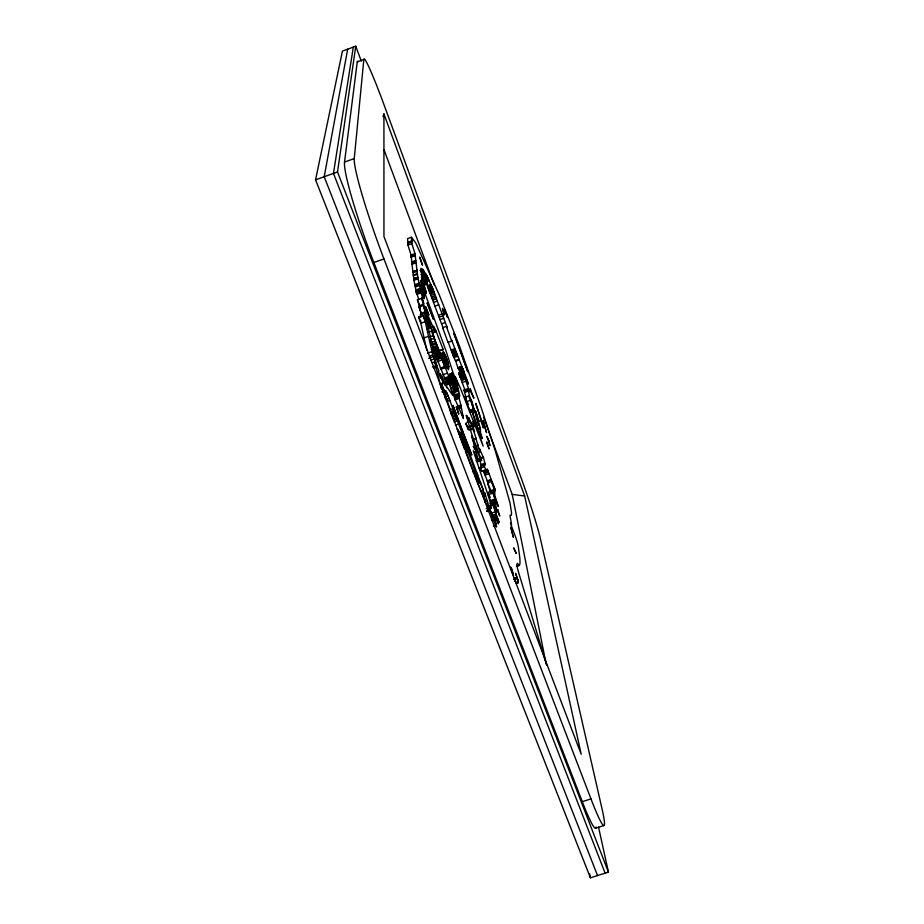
<?xml version="1.0" encoding="UTF-8"?>
<svg xmlns="http://www.w3.org/2000/svg" width="924" height="924" viewBox="0 0 924 924"><rect width="100%" height="100%" fill="white"/><g stroke="black" fill="none" stroke-linecap="round" stroke-linejoin="round"><path stroke-width="1.39" d="M455.243 399.538L454.677 397.563L458.824 396.142L459.401 398.105L454.562 399.653L458.731 398.209C459.367 395.634 466.146 431.277 462 413.513L463.028 417.567L454.862 398.925L449.399 382.49L449.006 381.97L452.598 395.287L447.043 387.075L446.835 387.78L442.099 376.253L440.736 374.913L443.532 383.703L439.87 373.331L441.233 378.424L440.332 377.5L438.299 371.055L438.992 370.79C433.714 361.099 435.25 350.173 430.469 340.275L431.67 342.019L426.507 320.951L425.179 319.311L425.052 320.293L423.111 315.5L418.688 317.059L420.859 323.25L426.819 350.392M495.414 501.767L491.279 503.164L488.357 494.698L488.172 492.365L492.284 490.967C495.149 497.528 495.483 504.319 496.858 511.088L494.294 504.827L496.477 512.855L492.261 502.575L490.124 503.303M449.399 382.49L444.687 383.957L449.052 381.982M435.666 343.058L431.346 344.571L431.67 345.518L435.989 344.017L421.667 298.29L423.758 303.892L417.856 277.674L414.968 253.603L411.861 243.636L411.434 237.249L407.576 238.611L407.934 245.022L411.03 255.001C412.832 269.577 413.432 285.25 418.768 299.341M449.133 377.489L451.224 376.773C450.207 361.885 462.508 400.577 458.824 396.142M432.663 332.617L435.782 331.531L435.25 329.163L443.023 349.156L442.457 349.757L447.262 360.452L448.81 366.505L448.556 369.796L444.71 364.403L435.747 342.007L436.937 346.766L450.877 381.577M546.8 665.396L518.075 570.686L516.585 564.737L517.509 563.328C522.291 571.529 518.687 549.295 518.814 550.704C518.179 540.759 513.259 532.039 510.418 522.88L511.573 524.578L510.06 516.042L510.163 515.142L511.422 515.292L511.549 512.751L509.99 502.922L495.507 451.513L481.462 408.385L459.39 345.749L439.27 294.895L415.696 242.827L411.434 237.249M582.293 801.662L590.967 798.902L383.957 258.928A84.165 7.346 70.4 0 1 354.25 158.558L363.837 59.471L357.265 61.873L344.525 162.07A84.119 7.935 70.3 0 0 373.862 262.497L582.293 801.662A73.851 5.66 72.2 0 0 596.13 827.107M495.218 519.623L497.366 518.895L498.44 523.85L496.685 519.011C495.31 520.686 495.772 523.527 496.638 527.027L494.005 518.041L490.656 511.503L489.108 505.324L490.321 508.558L489.893 506.052L491.279 508.339L491.372 507.576L489.639 499.93L473.296 450.762L478.251 459.863L476.137 460.579M608.442 872.129L337.514 171.945L355.763 46.2L342.434 51.086L315.558 179.845L590.413 877.8L608.442 872.129L598.544 827.188M353.303 47.101L333.46 173.4L605.128 873.168M469.415 411.688L471.979 410.81L479.591 432.998L482.328 438.553L480.596 432.906L480.33 427.789L478.47 422.545L478.782 425.514C475.71 416.978 476.657 416.562 471.009 399.11L473.642 409.505L469.877 410.799L464.968 397.193L468.745 395.888L470.304 398.856L467.763 388.727L464.033 390.009L466.239 398.856M347.69 49.157L324.209 176.727L597.528 875.559M469.323 430.168L473.342 428.794L471.205 422.245L472.014 426.461L468.838 417.671L470.004 422.118L467.082 415.916L468.826 421.61L466.782 422.314M477.489 452.494L480.203 451.57L479.337 448.463L483.495 457.646L485.031 463.952L484.384 466.77L486.163 469.969L487.237 469.288L487.618 470.004L495.426 490.39L491.591 481.519L487.572 482.882L490.505 492.423M486.324 470.073C478.216 475.028 482.062 464.044 479.845 460.406M513.525 578.84L514.633 579.544L514.529 581.184M383.01 116.597L383.922 113.964L524.659 496.003L581.184 754.238L383.945 236.521L383.922 113.964M518.11 582.744L517.602 583.333L515.707 581.739L514.287 578.193C517.013 575.352 520.281 584.303 515.938 583.46M420.778 320.859L420.628 321.841L418.688 317.059M475.028 446.546L478.031 445.183L475.768 438.288L473.065 439.212M482.247 471.459L482.906 470.651M438.311 351.201L443.023 349.156M491.279 508.339L489.015 509.078M494.479 526.923L495.911 525.375L493.693 526.114M422.395 280.596L425.005 279.672L420.859 268.295L422.742 269.346L426.761 275.56L432.871 289.085L447.17 327.57L446.361 326.403L442.642 327.697L447.99 342.4L451.697 341.118L451.605 340.159L467.532 381.185L468.341 384.141L464.044 373.55L462.358 371.54L469.704 391.637L467.763 388.727M344.525 162.07L354.25 158.57M315.558 179.845L337.514 171.945M408.189 242.157L412.081 240.783M408.269 242.92L412.162 241.534M408.258 243.07L412.162 241.695M407.934 245.022L411.861 243.636M373.862 262.497L383.957 258.928M411.03 255.001L414.968 253.603M410.637 256.41L414.61 255.001M410.626 256.699L414.599 255.29M410.695 257.299L414.68 255.902M411.665 261.977L415.673 260.568M411.746 262.404L415.754 260.984M411.573 263.698L415.592 262.277M411.665 264.345L415.708 262.924M413.259 271.517L417.325 270.074M413.294 271.725L417.359 270.293M413.386 272.626L417.463 271.182M420.27 270.385L422.846 269.485M420.385 270.559L422.949 269.658M420.512 270.767L423.077 269.866M420.651 271.021L423.215 270.12M420.801 271.31L423.365 270.409M421.021 271.725L423.585 270.824M421.228 272.106L423.793 271.206M413.294 274.994L417.405 273.539M421.436 272.441L423.989 271.541M421.621 272.742L424.174 271.841M413.386 275.745L417.498 274.301M421.968 273.273L424.52 272.372M423.204 274.867L425.745 273.978M413.663 278.667L417.798 277.212M413.675 278.805L417.81 277.339M423.515 275.306L426.056 274.416M413.721 279.129L417.856 277.674M413.802 279.556L417.937 278.089M424.047 276.114L426.576 275.225M424.243 276.449L426.761 275.56M413.975 280.307L418.122 278.852M424.439 276.807L426.969 275.918M424.659 277.212L427.177 276.322M424.89 277.65L427.408 276.773M421.725 279.314L424.324 278.39L425.005 279.672M425.132 278.147L427.65 277.258M425.387 278.69L427.904 277.801M422.314 280.446L424.913 279.522M425.664 279.291L428.182 278.401M425.964 279.949L428.47 279.06M422.199 281.843L426.068 280.48L424.128 274.497L427.408 284.188L423.538 285.551M415.095 284.604L419.253 283.137M425.017 281.104L428.782 279.776M415.269 285.377L419.438 283.911M426.611 281.45L429.117 280.561M415.35 285.805L419.519 284.338M426.911 282.86L426.542 281.843L422.672 283.206L423.03 284.222L426.911 282.86L427.408 284.188M415.407 286.151L419.577 284.684M415.523 286.948L419.692 285.481M423.284 284.892L427.154 283.529M421.182 286.128L423.862 285.181L426.495 293.243L421.425 277.269L423.804 282.675L421.136 274.093L422.892 276.796L421.552 272.13L424.324 278.39M430.907 284.396L427.165 285.712L443 327.593M415.765 289.94L419.958 288.461M415.881 290.748L420.085 289.27M427.662 286.833L431.404 285.516M420.501 289.443L423.227 288.484L420.489 280.446L421.979 290.101L424.428 296.142L423.227 288.484M415.996 291.372L420.201 289.893M428.008 287.641L431.751 286.325M416.147 292.1L420.362 290.621M416.239 292.492L420.455 291.014M428.366 288.496L432.109 287.179M416.343 292.931L420.559 291.441M416.458 293.382L420.674 291.903M421.159 291.661L423.885 290.702M421.91 291.695L423.954 290.979M428.748 289.408L432.478 288.103M416.585 293.878L420.801 292.388M428.932 289.893L432.675 288.588M416.724 294.398L420.951 292.92M429.129 290.39L432.871 289.085M429.337 290.91L433.067 289.605M429.533 291.441L433.275 290.136M429.752 291.996L433.483 290.69M429.96 292.573L433.691 291.256M430.18 293.162L433.91 291.857M430.399 293.774L434.141 292.469M420.143 308.062L417.405 299.792L422.973 297.863M430.988 295.414L434.719 294.109M431.566 297.02L435.296 295.703M432.143 298.591L435.874 297.285M432.721 300.138L436.451 298.833M419.115 305.775L423.388 304.273M419.034 306.999L423.331 305.498L425.802 312.659L421.506 314.16L419.034 306.999L421.506 314.16M433.575 302.414L437.306 301.108M434.996 306.087L438.715 304.781M420.801 313.352L425.121 311.838L425.802 312.659M427.385 329.106L429.568 328.355L427.061 318.872L424.601 313.271L420.258 314.784L420.859 317.475M423.342 318.064L425.525 317.302L424.601 313.271M425.156 317.521L427.304 316.77M438.577 315.234L442.284 313.941M420.859 323.25L425.283 321.702L423.111 315.5M439.235 317.175L442.931 315.881M440.067 319.565L443.774 318.272M441.591 323.816L445.299 322.522M430.861 327.627L432.963 326.888L427.362 314.16L435.989 344.017M431.739 330.861L433.853 330.122L435.146 331.947L432.005 333.044M428.482 332.19L431.716 331.069M423.977 337.884L428.482 336.324L425.283 321.702M428.863 337.098L433.171 335.597M429.764 339.87L434.084 338.369M430.7 342.677L435.019 341.175M436.659 345.761L432.34 347.262L446.627 383.044M432.617 348.267L436.937 346.766M432.871 349.122L437.202 347.62M433.079 349.746L437.399 348.244M433.31 350.415L437.63 348.914M427.454 353.176L432.016 351.582L428.482 336.324M433.552 351.155L437.872 349.653M433.795 351.871L438.115 350.369M434.037 352.587L442.457 349.757M434.28 353.291L438.6 351.79M434.523 353.984L438.854 352.483M429.256 356.202L432.686 355.001L432.016 351.582M434.777 354.666L439.096 353.164M435.019 355.336L439.339 353.834M439.836 353.765L443.959 352.333M447.99 342.4L447.909 341.441L451.097 350.011L454.793 348.741M428.69 358.246L433.264 356.652L436.775 365.696L434.523 362.012L432.224 362.809M435.262 355.994L439.581 354.504M444.305 353.003L440.182 354.446L441.014 356.248L445.125 354.816M440.436 354.966L444.559 353.534M451.617 351.478L455.301 350.196M435.758 357.299L440.078 355.798M440.713 355.567L444.837 354.135M451.097 350.011L451.801 351.998L455.486 350.716M451.801 351.998L455.671 351.224M430.688 360.187L434.118 358.997M445.287 355.197C438.23 353.649 442.538 364.645 446.823 359.182M451.975 352.506L455.844 351.709M436.243 358.57L440.563 357.068M441.337 357.022L445.449 355.601M452.148 352.98L456.017 352.171M441.51 357.461L445.622 356.029M452.321 353.453L456.179 352.622M441.684 357.911L445.807 356.491M436.729 359.806L441.037 358.304M452.494 353.904L456.341 353.049M441.88 358.408L445.992 356.976M452.656 354.331L456.502 353.465M442.053 358.847L446.177 357.426M452.818 354.747L456.664 353.869M442.226 359.297L446.35 357.865M442.4 359.736L446.511 358.316M452.979 355.151L453.28 355.902L456.964 354.62M437.445 361.596L441.753 360.094M442.561 360.175L446.673 358.743M453.28 355.902L453.58 356.606L457.264 355.324M442.862 361.041L446.973 359.609M447.124 360.037C440.956 359.713 442.977 366.17 447.747 362.035M453.58 356.606L453.996 357.576L457.68 356.294M443.139 361.873L447.262 360.452M443.277 362.277L447.389 360.857M443.404 362.682L447.516 361.261M443.52 363.074L447.632 361.654M432.432 367.013L435.885 365.812L434.523 362.012M443.843 364.206L447.967 362.774M453.996 357.576L455.37 360.522L459.043 359.251M433.783 368.214L436.093 367.417L435.885 365.812M448.152 363.478L444.028 364.899L444.201 365.558L448.325 364.125M455.37 360.522L455.717 361.238L459.378 359.967M444.398 366.435L448.533 365.003M440.182 368.122L444.467 366.643M444.594 367.394L448.718 365.973M440.679 369.311L444.975 367.821M445.703 367.579L448.81 366.505M445.726 367.729L448.821 366.655M455.717 361.238L457.969 367.833L461.63 366.562M457.969 367.833L461.734 366.689M458.073 367.96L461.85 366.874M458.188 368.133L461.977 367.094M458.327 368.364L462.127 367.371M458.466 368.63L462.289 367.683M443.093 374.705L447.366 373.227M458.627 368.942L462.45 368.029M458.801 369.288L462.635 368.422M458.985 369.681L462.82 368.849M450.046 373.885L452.102 373.181M459.17 370.108L463.028 369.311M450.15 373.966L452.194 373.25M450.346 374.405L452.39 373.689M459.378 370.57L463.236 369.808M459.586 371.067L463.455 370.328M450.069 375.594L452.795 374.659M459.806 371.587L460.037 372.141L463.675 370.882M462.416 371.517L458.651 372.822L465.061 390.309M444.536 377.962L448.798 376.484M463.917 371.46L460.267 372.719L460.037 372.141M458.824 373.354L462.52 372.072M448.891 377.269L453.245 375.722M458.974 373.85L462.681 372.568M445.033 379.129L449.295 377.65M459.136 374.324L462.843 373.042M459.286 374.763L462.993 373.481M453.719 376.877L449.63 378.297L451.744 383.853L449.618 384.592M459.436 375.179L463.132 373.897M445.541 380.353L449.803 378.886M459.575 375.571L463.282 374.289M459.713 375.929L463.409 374.659M445.807 381L454.215 378.112M459.84 376.276L463.548 374.994M459.979 376.599L463.675 375.317M446.073 381.658L450.323 380.191M460.094 376.9L463.802 375.618M460.221 377.177L463.917 375.895M446.35 382.34L454.724 379.394M460.337 377.442L464.033 376.16M460.452 377.685L464.148 376.403M444.64 383.645L454.978 380.053M460.66 378.124L464.356 376.853M444.652 383.783L449.237 382.19M444.733 384.176L449.064 382.686M460.961 378.69L464.657 377.419M444.791 384.43L455.232 380.723M449.203 383.241C443.508 384.534 444.074 386.451 449.411 383.968M451.155 382.132L451.409 382.802L455.486 381.393M444.952 385.077L449.295 383.576M449.318 383.807L451.443 383.067M461.573 379.729L465.257 378.459M451.409 382.802L451.663 383.483L455.74 382.074M461.734 379.995L465.419 378.724M461.885 380.272L465.569 379.002M451.663 383.483L451.917 384.165L455.994 382.755M451.917 384.165L452.159 384.846L456.237 383.437M452.159 384.846L452.402 385.527L456.479 384.118M462.208 382.536L465.892 381.266M452.402 385.527L452.644 386.197L456.722 384.788M455.532 397.932L452.876 386.867L456.953 385.458M453.107 387.537L457.184 386.128M453.314 388.184L457.392 386.786M453.522 388.831L457.599 387.422M453.719 389.466L457.807 388.057M453.915 390.078L457.992 388.669M454.088 390.679L458.165 389.27M454.25 391.268L458.327 389.859M454.4 391.834L458.477 390.425M454.539 392.365L458.616 390.956M445.495 396.823L447.77 396.038L447.02 392.943L483.125 489.593L478.551 479.025L477.35 478.366L478.724 482.929C471.679 460.487 474.058 468.803 460.81 432.813L463.444 443.37L460.66 437.26L459.54 432.074L457.23 428.932L459.182 434.73M464.345 390.944L468.064 389.662M455.047 394.744L459.147 393.335M464.703 392.377L468.433 391.095M455.313 396.153L459.424 394.733M445.888 399.468L449.283 398.302M455.451 397.043L459.563 395.634M459.621 396.119L454.677 397.563M455.994 397.667L459.089 396.592M446.627 401.501L450.011 400.335M466.77 401.559L470.535 400.265L473.642 409.505M456.779 406.514L460.961 405.07M456.803 406.964L460.984 405.521M449.538 409.852L452.922 408.685M457.934 407.438L461.076 406.352M458.131 408.766L461.284 407.68M450.265 411.861L453.661 410.706M450.635 412.843L454.019 411.677M451.004 413.802L454.389 412.635M451.189 414.264L454.573 413.097M451.778 415.777L455.162 414.61M474.682 410.475L470.94 411.757L470.501 410.117L474.243 408.835M452.367 417.302L455.751 416.147M470.732 410.972L474.474 409.69M471.113 412.474L474.867 411.192M452.956 418.849L456.341 417.694M472.591 413.016L475.086 412.162M453.545 420.408L456.93 419.253M454.146 421.979L457.519 420.824M455.336 425.167L458.708 424.001M472.383 421.956L474.959 421.078L483.125 446.13L460.949 389.535L455.128 376.518L458.304 385.585L453.372 373.677L446.061 351.005L425.837 295.772L421.448 279.949L423.862 285.181M472.984 423.388L475.56 422.511M473.204 423.943L475.779 423.053M473.434 424.532L476.01 423.654M468.815 426.784L471.517 425.86M468.918 426.969L471.621 426.045M468.999 427.119L471.852 426.403M469.149 427.327L472.037 426.345M473.908 425.872L476.484 424.982M474.035 426.23L476.611 425.352M474.162 426.611L476.726 425.733M470.177 429.614L472.88 428.69L474.601 431.889L472.464 425.444L473.342 428.794M477.835 428.655L480.33 427.789M477.627 429.741L480.145 428.886M473.157 446.558L475.248 445.853L480.665 459.898L481.566 460.475L477.431 461.873L476.507 461.307L480.665 459.898M475.329 446.107L478.031 445.183M473.562 447.666L475.641 446.95M474.139 449.26L476.23 448.544M475.098 451.767L477.177 451.051M480.515 457.865L483.194 456.953M479.475 459.009L483.495 457.646M480.919 464.587L484.961 463.213M480.988 465.326L485.031 463.952M481 466.077L485.054 464.703M480.284 468.168L484.407 466.666M473.192 471.968L475.433 471.205M473.458 472.407L475.698 471.644M473.573 472.58L475.814 471.817M487.294 469.334L483.206 470.651L488.565 483.853M482.085 471.356L487.398 469.542M474.959 474.058L477.188 473.307M483.599 471.367L487.618 470.004M483.829 471.91L487.86 470.547M484.084 472.511L488.115 471.148M475.606 475.733L477.824 474.982M484.499 473.527L488.519 472.164M485.077 475.028L489.096 473.666M478.563 483.09L480.78 482.34M487.202 480.896L491.222 479.533M487.352 481.3L491.372 479.949M490.043 490.829L494.086 489.466L491.591 481.519M491.857 491.972L494.548 491.06L494.086 489.466M492.007 492.55L494.71 491.637L494.548 491.06M482.986 496.269L485.204 495.518L484.777 492.919L492.492 517.775L495.911 525.375M488.357 494.698L492.504 493.301M484.904 502.171L487.133 501.42M490.609 500.612L494.744 499.214M490.783 501.224L494.918 499.826M490.933 501.778L495.068 500.381M491.06 502.286L495.206 500.889M491.175 502.748L495.322 501.351M492.388 503.199L495.507 502.148M492.457 503.534L495.576 502.483M492.515 503.834L495.622 502.783M491.522 504.458L495.668 503.049M491.545 504.689L495.703 503.291M491.568 505.093L495.726 503.684M492.608 505.047L495.726 503.984M493.347 505.659L495.437 504.954M493.301 506.017L495.391 505.301M486.197 508.754L488.438 507.992L487.029 503.349M488.808 508.905L491.36 508.188M486.867 510.718L489.108 509.967L489.72 511.434L487.11 503.615M487.063 511.238L489.304 510.487M487.167 511.492L489.408 510.729M492.261 502.575L495.322 511.85L491.048 513.294L489.743 509.32M491.764 515.396L496.049 513.963L499.168 522.418L497.366 518.895M493.312 516.424L496.523 515.349M493.797 517.787L497.008 516.712M491.441 519.912L493.647 519.161M494.282 519.126L497.493 518.041M493.439 520.096L497.724 518.699M493.393 525.941L495.738 525.225M516.389 566.262L519.103 565.361M516.643 566.377L519.45 565.349M513.929 578.355L516.169 577.719M514.137 578.701L516.308 577.985M514.379 579.267L516.551 578.539M515.869 583.275L518.041 582.547M595.691 828.158L604.077 825.49M458.731 398.209L459.401 398.105M483.564 417.405L512.208 494.398L524.659 496.003M451.224 376.773L449.411 374.913L451.744 383.853M475.768 438.288L476.391 439.062L472.88 428.69M442.642 327.697L443.462 328.852M464.033 390.009L464.691 391.187M464.968 397.193L466.551 400.15M474.959 421.078L471.979 410.81M490.413 489.42L487.572 482.882M451.524 413.478L443.254 389.362L446.916 400.739L445.518 398.856L441.557 383.229L445.149 394.063L444.132 389.593L445.818 394.421L445.149 390.921L445.818 390.598L447.77 396.038M435.782 331.531L433.448 326.103L435.146 331.947M485.204 495.518L482.524 489.177L484.338 495.322L483.194 494.814L485.758 501.651L478.239 484.823L465.442 451.374M468.826 421.61L466.204 415.303L472.048 435.181L481.566 460.475M477.754 445.622L480.203 451.57M468.745 395.888L470.535 400.265M467.278 401.836L468.237 404.285M432.651 334.603L438.9 350.6M488.669 493.647L490.17 497.493M492.284 490.967L498.371 506.618L494.906 495.853L494.71 491.637M464.495 448.914L459.69 436.14M417.405 299.792L419.08 304.262M384.084 149.954L434.326 285.031M355.763 46.2L361.261 61.076M425.525 317.302L429.568 328.355M446.361 326.403L451.697 341.118M475.248 445.853L471.563 435.678L478.251 459.863M489.108 509.967L488.438 507.992M432.686 355.001L433.264 356.652M426.068 280.48L426.542 281.843M452.644 386.197L452.876 386.867M495.322 511.85L496.049 513.963M445.195 377.754L446.719 382.802M423.331 305.498L425.121 311.838M441.429 389.004L436.093 367.417M432.963 326.888L433.853 330.122M442.088 391.51L442.319 392.4M589.558 873.561L590.413 877.8M512.208 494.398L546.119 663.917M357.253 61.873A57.993 3.627 70.3 0 1 358.212 61.689M363.837 59.459A58.016 3.349 70.3 0 1 383.922 104.504L520.073 475.04A51.074 2.749 71.2 0 1 540.378 538.669L602.09 809.112A73.885 5.232 72.1 0 1 590.967 798.902M513.259 536.498L513.259 537.271L510.81 527.107L513.259 536.498M479.983 469.588L479.325 467.787L479.983 469.588M486.729 442.134L489.004 448.752L486.729 442.134M497.666 509.563L497.47 510.857L499.757 516.042L497.666 509.563M513.802 548.071L516.135 553.291L513.802 548.071M475.594 411.111L478.205 420.894L477.362 417.96L479.186 421.667L475.594 411.111M454.204 333.679L453.707 333.31L467.879 371.922L454.204 333.679M467.278 451.536L466.701 451.963L464.171 444.687L467.278 451.536M428.828 314.922L425.664 306.849L428.828 314.922M444.271 314.738L442.527 308.454L444.271 314.738M518.156 581.023L515.638 573.434L518.156 581.023M486.532 432.524L483.067 420.836L486.532 432.524M473.827 397.99L470.686 391.857L470.212 388.681L473.827 397.99M467.394 425.929L465.638 423.308L468.41 429.752L467.394 425.929M422.822 293.278L421.54 291.303L424.301 298.567L422.822 293.278M481.485 420.94L475.791 403.465L481.485 420.94M482.213 423.123L481.058 421.263L483.46 427.962L482.213 423.123M511.804 569.149L510.672 567.082L513.559 575.398L511.804 569.149M428.47 305.694L427.061 302.933L433.368 319.161L428.47 305.694M488.935 440.656L486.856 436.232L489.963 445.645L488.935 440.656M457.345 409.355L456.213 406.907L458.789 414.218L457.345 409.355M447.435 317.186L444.756 310.198L447.435 317.186M422.511 265.176L419.762 257.276L422.511 265.176M464.587 436.937L452.979 405.451L471.817 455.047L464.587 436.937"/></g></svg>
